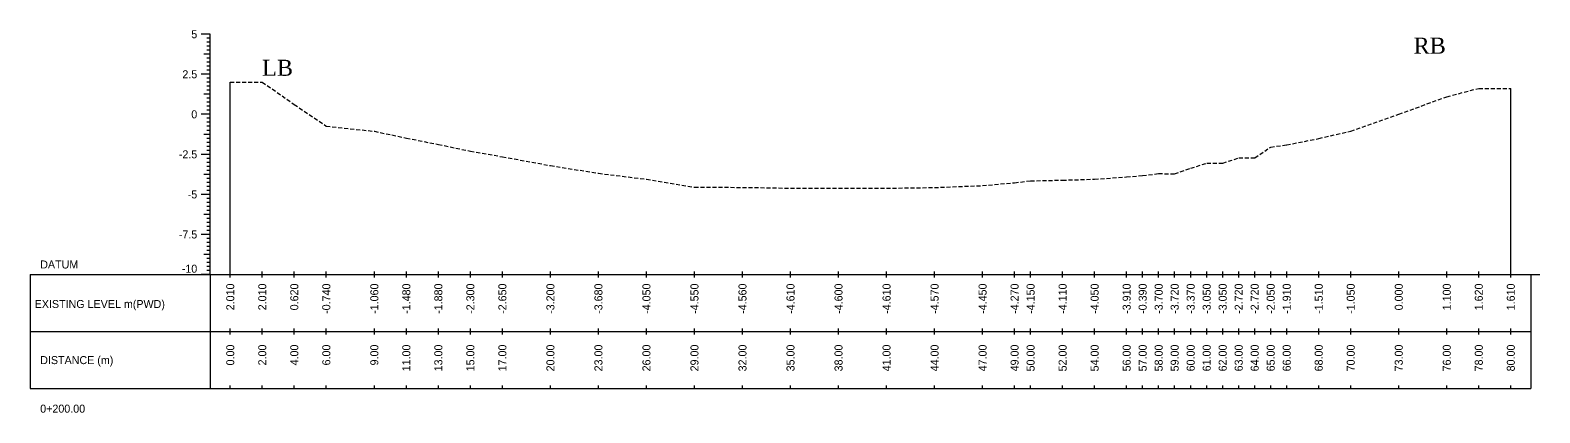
# Model space of a CAD drawing. Header units: inches. Extents: x 6579 to 9220, y -2276 to -1013.
# Drawn here: x 6905.2 to 6999.5, y -1369.5 to -1345.6 of the extents above; entities that cross this region are included whole.
import ezdxf
from ezdxf.enums import TextEntityAlignment as Align

# ---------------------------------------------------------------- set-up
doc = ezdxf.new("R2010")
doc.units = ezdxf.units.IN
doc.header["$MEASUREMENT"] = 0
doc.linetypes.add('HIDDEN', pattern=[0.375, 0.25, -0.125])
doc.layers.add('CS_Drawing', color=7, linetype='Continuous')
doc.layers.add('GL', color=3, linetype='HIDDEN')
doc.styles.add('romans', font='romans.shx')

msp = doc.modelspace()

# ---------------------------------------------------------------- linework, layer by layer
at = {"layer": 'CS_Drawing'}
for p, q in [((6916.45, -1345.894), (6915.887, -1345.894)), ((6916.45, -1345.894), (6916.056, -1345.894)), ((6916.45, -1345.894), (6916.225, -1345.894)), ((6916.45, -1346.144), (6916.225, -1346.144)), ((6916.45, -1346.394), (6916.225, -1346.394)), ((6916.45, -1346.644), (6916.225, -1346.644)), ((6916.45, -1360.894), (6916.45, -1345.894)), ((6916.45, -1347.144), (6916.056, -1347.144)), ((6916.45, -1346.894), (6916.225, -1346.894)), ((6916.45, -1347.144), (6916.225, -1347.144)), ((6916.45, -1347.394), (6916.225, -1347.394)), ((6916.45, -1347.644), (6916.225, -1347.644)), ((6916.45, -1348.394), (6915.887, -1348.394)), ((6916.45, -1348.394), (6916.056, -1348.394)), ((6916.45, -1347.894), (6916.225, -1347.894)), ((6916.45, -1348.144), (6916.225, -1348.144)), ((6916.45, -1348.394), (6916.225, -1348.394)), ((6916.45, -1348.644), (6916.225, -1348.644)), ((6916.45, -1348.894), (6916.225, -1348.894)), ((6916.45, -1349.144), (6916.225, -1349.144)), ((6916.45, -1349.394), (6916.225, -1349.394)), ((6917.7, -1360.894), (6917.7, -1348.884)), ((6997.7, -1360.894), (6997.7, -1349.284)), ((6916.45, -1349.644), (6916.056, -1349.644)), ((6916.45, -1349.644), (6916.225, -1349.644)), ((6916.45, -1349.894), (6916.225, -1349.894)), ((6916.45, -1350.144), (6916.225, -1350.144)), ((6916.45, -1350.394), (6916.225, -1350.394)), ((6916.45, -1350.894), (6915.887, -1350.894)), ((6916.45, -1350.894), (6916.056, -1350.894)), ((6916.45, -1350.644), (6916.225, -1350.644)), ((6916.45, -1350.894), (6916.225, -1350.894)), ((6916.45, -1351.144), (6916.225, -1351.144)), ((6916.45, -1351.394), (6916.225, -1351.394)), ((6916.45, -1352.144), (6916.056, -1352.144)), ((6916.45, -1351.644), (6916.225, -1351.644)), ((6916.45, -1351.894), (6916.225, -1351.894)), ((6916.45, -1352.144), (6916.225, -1352.144)), ((6916.45, -1352.394), (6916.225, -1352.394)), ((6916.45, -1352.644), (6916.225, -1352.644)), ((6916.45, -1352.894), (6916.225, -1352.894)), ((6916.45, -1353.144), (6916.225, -1353.144)), ((6916.45, -1353.394), (6915.887, -1353.394)), ((6916.45, -1353.394), (6916.056, -1353.394)), ((6916.45, -1353.394), (6916.225, -1353.394)), ((6916.45, -1353.644), (6916.225, -1353.644)), ((6916.45, -1353.894), (6916.225, -1353.894)), ((6916.45, -1354.144), (6916.225, -1354.144)), ((6916.45, -1354.644), (6916.056, -1354.644)), ((6916.45, -1354.394), (6916.225, -1354.394)), ((6916.45, -1354.644), (6916.225, -1354.644)), ((6916.45, -1354.894), (6916.225, -1354.894)), ((6916.45, -1355.144), (6916.225, -1355.144)), ((6916.45, -1355.894), (6915.887, -1355.894)), ((6916.45, -1355.894), (6916.056, -1355.894)), ((6916.45, -1355.394), (6916.225, -1355.394)), ((6916.45, -1355.644), (6916.225, -1355.644)), ((6916.45, -1355.894), (6916.225, -1355.894)), ((6916.45, -1356.144), (6916.225, -1356.144)), ((6916.45, -1357.144), (6916.056, -1357.144)), ((6916.45, -1356.394), (6916.225, -1356.394)), ((6916.45, -1356.644), (6916.225, -1356.644)), ((6916.45, -1356.894), (6916.225, -1356.894)), ((6916.45, -1357.144), (6916.225, -1357.144)), ((6916.45, -1357.394), (6916.225, -1357.394)), ((6916.45, -1357.644), (6916.225, -1357.644)), ((6916.45, -1357.894), (6916.225, -1357.894)), ((6916.45, -1358.394), (6915.887, -1358.394)), ((6916.45, -1358.394), (6916.056, -1358.394)), ((6916.45, -1358.144), (6916.225, -1358.144)), ((6916.45, -1358.394), (6916.225, -1358.394)), ((6916.45, -1358.644), (6916.225, -1358.644)), ((6916.45, -1358.894), (6916.225, -1358.894)), ((6916.45, -1359.644), (6916.056, -1359.644)), ((6916.45, -1359.144), (6916.225, -1359.144)), ((6916.45, -1359.394), (6916.225, -1359.394)), ((6916.45, -1359.644), (6916.225, -1359.644)), ((6916.45, -1359.894), (6916.225, -1359.894)), ((6905.2, -1360.894), (6916.45, -1360.894)), ((6905.2, -1360.894), (6905.2, -1368.019)), ((6916.45, -1360.894), (6915.887, -1360.894)), ((6916.45, -1360.894), (6916.056, -1360.894)), ((6916.45, -1360.144), (6916.225, -1360.144)), ((6916.45, -1360.394), (6916.225, -1360.394)), ((6916.45, -1360.644), (6916.225, -1360.644)), ((6916.45, -1360.894), (6916.225, -1360.894)), ((6916.45, -1360.894), (6998.95, -1360.894)), ((6916.45, -1360.894), (6916.45, -1368.019)), ((6917.7, -1361.082), (6917.7, -1360.707)), ((6919.7, -1361.082), (6919.7, -1360.707)), ((6921.7, -1361.082), (6921.7, -1360.707)), ((6923.7, -1361.082), (6923.7, -1360.707)), ((6926.7, -1361.082), (6926.7, -1360.707)), ((6928.7, -1361.082), (6928.7, -1360.707)), ((6930.7, -1361.082), (6930.7, -1360.707)), ((6932.7, -1361.082), (6932.7, -1360.707)), ((6934.7, -1361.082), (6934.7, -1360.707)), ((6937.7, -1361.082), (6937.7, -1360.707)), ((6940.7, -1361.082), (6940.7, -1360.707)), ((6943.7, -1361.082), (6943.7, -1360.707)), ((6946.7, -1361.082), (6946.7, -1360.707)), ((6949.7, -1361.082), (6949.7, -1360.707)), ((6952.7, -1361.082), (6952.7, -1360.707)), ((6955.7, -1361.082), (6955.7, -1360.707)), ((6958.7, -1361.082), (6958.7, -1360.707)), ((6961.7, -1361.082), (6961.7, -1360.707)), ((6964.7, -1361.082), (6964.7, -1360.707)), ((6966.7, -1361.082), (6966.7, -1360.707)), ((6967.7, -1361.082), (6967.7, -1360.707)), ((6969.7, -1361.082), (6969.7, -1360.707)), ((6971.7, -1361.082), (6971.7, -1360.707)), ((6973.7, -1361.082), (6973.7, -1360.707)), ((6974.7, -1361.082), (6974.7, -1360.707)), ((6975.7, -1361.082), (6975.7, -1360.707)), ((6976.7, -1361.082), (6976.7, -1360.707)), ((6977.7, -1361.082), (6977.7, -1360.707)), ((6978.7, -1361.082), (6978.7, -1360.707)), ((6979.7, -1361.082), (6979.7, -1360.707)), ((6980.7, -1361.082), (6980.7, -1360.707)), ((6981.7, -1361.082), (6981.7, -1360.707)), ((6982.7, -1361.082), (6982.7, -1360.707)), ((6983.7, -1361.082), (6983.7, -1360.707)), ((6985.7, -1361.082), (6985.7, -1360.707)), ((6987.7, -1361.082), (6987.7, -1360.707)), ((6990.7, -1361.082), (6990.7, -1360.707)), ((6993.7, -1361.082), (6993.7, -1360.707)), ((6995.7, -1361.082), (6995.7, -1360.707)), ((6997.7, -1361.082), (6997.7, -1360.707)), ((6998.95, -1360.894), (6999.512, -1360.894)), ((6998.95, -1360.894), (6999.343, -1360.894)), ((6998.95, -1360.894), (6999.175, -1360.894)), ((6998.95, -1360.894), (6998.95, -1368.019)), ((6905.2, -1364.457), (6916.45, -1364.457)), ((6916.45, -1364.457), (6998.95, -1364.457)), ((6916.45, -1364.457), (6998.95, -1364.457)), ((6917.7, -1364.644), (6917.7, -1364.269)), ((6919.7, -1364.644), (6919.7, -1364.269)), ((6921.7, -1364.644), (6921.7, -1364.269)), ((6923.7, -1364.644), (6923.7, -1364.269)), ((6926.7, -1364.644), (6926.7, -1364.269)), ((6928.7, -1364.644), (6928.7, -1364.269)), ((6930.7, -1364.644), (6930.7, -1364.269)), ((6932.7, -1364.644), (6932.7, -1364.269)), ((6934.7, -1364.644), (6934.7, -1364.269)), ((6937.7, -1364.644), (6937.7, -1364.269)), ((6940.7, -1364.644), (6940.7, -1364.269)), ((6943.7, -1364.644), (6943.7, -1364.269)), ((6946.7, -1364.644), (6946.7, -1364.269)), ((6949.7, -1364.644), (6949.7, -1364.269)), ((6952.7, -1364.644), (6952.7, -1364.269)), ((6955.7, -1364.644), (6955.7, -1364.269)), ((6958.7, -1364.644), (6958.7, -1364.269)), ((6961.7, -1364.644), (6961.7, -1364.269)), ((6964.7, -1364.644), (6964.7, -1364.269)), ((6966.7, -1364.644), (6966.7, -1364.269)), ((6967.7, -1364.644), (6967.7, -1364.269)), ((6969.7, -1364.644), (6969.7, -1364.269)), ((6971.7, -1364.644), (6971.7, -1364.269)), ((6973.7, -1364.644), (6973.7, -1364.269)), ((6974.7, -1364.644), (6974.7, -1364.269)), ((6975.7, -1364.644), (6975.7, -1364.269)), ((6976.7, -1364.644), (6976.7, -1364.269)), ((6977.7, -1364.644), (6977.7, -1364.269)), ((6978.7, -1364.644), (6978.7, -1364.269)), ((6979.7, -1364.644), (6979.7, -1364.269)), ((6980.7, -1364.644), (6980.7, -1364.269)), ((6981.7, -1364.644), (6981.7, -1364.269)), ((6982.7, -1364.644), (6982.7, -1364.269)), ((6983.7, -1364.644), (6983.7, -1364.269)), ((6985.7, -1364.644), (6985.7, -1364.269)), ((6987.7, -1364.644), (6987.7, -1364.269)), ((6990.7, -1364.644), (6990.7, -1364.269)), ((6993.7, -1364.644), (6993.7, -1364.269)), ((6995.7, -1364.644), (6995.7, -1364.269)), ((6997.7, -1364.644), (6997.7, -1364.269)), ((6905.2, -1368.019), (6916.45, -1368.019)), ((6916.45, -1368.019), (6998.95, -1368.019)), ((6917.7, -1368.019), (6917.7, -1367.832)), ((6919.7, -1368.019), (6919.7, -1367.832)), ((6921.7, -1368.019), (6921.7, -1367.832)), ((6923.7, -1368.019), (6923.7, -1367.832)), ((6926.7, -1368.019), (6926.7, -1367.832)), ((6928.7, -1368.019), (6928.7, -1367.832)), ((6930.7, -1368.019), (6930.7, -1367.832)), ((6932.7, -1368.019), (6932.7, -1367.832)), ((6934.7, -1368.019), (6934.7, -1367.832)), ((6937.7, -1368.019), (6937.7, -1367.832)), ((6940.7, -1368.019), (6940.7, -1367.832)), ((6943.7, -1368.019), (6943.7, -1367.832)), ((6946.7, -1368.019), (6946.7, -1367.832)), ((6949.7, -1368.019), (6949.7, -1367.832)), ((6952.7, -1368.019), (6952.7, -1367.832)), ((6955.7, -1368.019), (6955.7, -1367.832)), ((6958.7, -1368.019), (6958.7, -1367.832)), ((6961.7, -1368.019), (6961.7, -1367.832)), ((6964.7, -1368.019), (6964.7, -1367.832)), ((6966.7, -1368.019), (6966.7, -1367.832)), ((6967.7, -1368.019), (6967.7, -1367.832)), ((6969.7, -1368.019), (6969.7, -1367.832)), ((6971.7, -1368.019), (6971.7, -1367.832)), ((6973.7, -1368.019), (6973.7, -1367.832)), ((6974.7, -1368.019), (6974.7, -1367.832)), ((6975.7, -1368.019), (6975.7, -1367.832)), ((6976.7, -1368.019), (6976.7, -1367.832)), ((6977.7, -1368.019), (6977.7, -1367.832)), ((6978.7, -1368.019), (6978.7, -1367.832)), ((6979.7, -1368.019), (6979.7, -1367.832)), ((6980.7, -1368.019), (6980.7, -1367.832)), ((6981.7, -1368.019), (6981.7, -1367.832)), ((6982.7, -1368.019), (6982.7, -1367.832)), ((6983.7, -1368.019), (6983.7, -1367.832)), ((6985.7, -1368.019), (6985.7, -1367.832)), ((6987.7, -1368.019), (6987.7, -1367.832)), ((6990.7, -1368.019), (6990.7, -1367.832)), ((6993.7, -1368.019), (6993.7, -1367.832)), ((6995.7, -1368.019), (6995.7, -1367.832)), ((6997.7, -1368.019), (6997.7, -1367.832))]:
    msp.add_line(p, q, dxfattribs=at)
at = {"layer": 'GL'}
msp.add_lwpolyline([(6917.7, -1348.884), (6919.7, -1348.884), (6921.7, -1350.274), (6923.7, -1351.634), (6926.7, -1351.954), (6928.7, -1352.374), (6930.7, -1352.774), (6932.7, -1353.194), (6934.7, -1353.544), (6937.7, -1354.094), (6940.7, -1354.574), (6943.7, -1354.944), (6946.7, -1355.444), (6949.7, -1355.454), (6952.7, -1355.504), (6955.7, -1355.494), (6958.7, -1355.504), (6961.7, -1355.464), (6964.7, -1355.344), (6966.7, -1355.164), (6967.7, -1355.044), (6969.7, -1355.004), (6971.7, -1354.944), (6973.7, -1354.804), (6974.7, -1354.72), (6975.7, -1354.594), (6976.7, -1354.614), (6977.7, -1354.264), (6978.7, -1353.944), (6979.7, -1353.944), (6980.7, -1353.614), (6981.7, -1353.614), (6982.7, -1352.944), (6983.7, -1352.804), (6985.7, -1352.404), (6987.7, -1351.944), (6990.7, -1350.894), (6993.7, -1349.794), (6995.7, -1349.274), (6997.7, -1349.284)], dxfattribs=at)

# ---------------------------------------------------------------- texts
at = {"char_height": 1, "width": 263.40586, "attachment_point": 1, "style": 'romans'}
for s, insert in [('{\\fTimes New Roman|b0|i0|c0|p18;RB}', (6991.626, -1346.107)), ('{\\fTimes New Roman|b0|i0|c0|p18;LB}', (6919.688, -1347.49))]:
    msp.add_mtext(s, dxfattribs=dict(at, insert=insert))
at = {"layer": 'CS_Drawing'}
for s, p in [('5', (6915.637, -1345.894)), ('2.5', (6915.637, -1348.394)), ('0', (6915.637, -1350.894)), ('-2.5', (6915.637, -1353.394)), ('-5', (6915.637, -1355.894)), ('-7.5', (6915.637, -1358.394))]:
    msp.add_text(s, height=0.5, dxfattribs=at).set_placement(p, align=Align.MIDDLE_RIGHT)
for s, p in [('DATUM', (6905.825, -1360.269)), ('EXISTING LEVEL m(PWD)', (6905.48, -1362.737)), ('DISTANCE (m)', (6905.825, -1366.238)), ('0+200.00', (6905.825, -1369.269))]:
    msp.add_text(s, height=0.5, dxfattribs=at).set_placement(p, align=Align.MIDDLE_LEFT)
msp.add_text('-10', height=0.5, dxfattribs=at).set_placement((6915.637, -1360.782), align=Align.RIGHT)
for s, p in [('2.010', (6917.7, -1361.457)), ('2.010', (6919.7, -1361.457)), ('0.620', (6921.7, -1361.457)), ('-0.740', (6923.7, -1361.457)), ('-1.060', (6926.7, -1361.457)), ('-1.480', (6928.7, -1361.457)), ('-1.880', (6930.7, -1361.457)), ('-2.300', (6932.7, -1361.457)), ('-2.650', (6934.7, -1361.457)), ('-3.200', (6937.7, -1361.457)), ('-3.680', (6940.7, -1361.457)), ('-4.050', (6943.7, -1361.457)), ('-4.550', (6946.7, -1361.457)), ('-4.560', (6949.7, -1361.457)), ('-4.610', (6952.7, -1361.457)), ('-4.600', (6955.7, -1361.457)), ('-4.610', (6958.7, -1361.457)), ('-4.570', (6961.7, -1361.457)), ('-4.450', (6964.7, -1361.457)), ('-4.270', (6966.7, -1361.457)), ('-4.150', (6967.7, -1361.457)), ('-4.110', (6969.7, -1361.457)), ('-4.050', (6971.7, -1361.457)), ('-3.910', (6973.7, -1361.457)), ('-0.390', (6974.7, -1361.457)), ('-3.700', (6975.7, -1361.457)), ('-3.720', (6976.7, -1361.457)), ('-3.370', (6977.7, -1361.457)), ('-3.050', (6978.7, -1361.457)), ('-3.050', (6979.7, -1361.457)), ('-2.720', (6980.7, -1361.457)), ('-2.720', (6981.7, -1361.457)), ('-2.050', (6982.7, -1361.457)), ('-1.910', (6983.7, -1361.457)), ('-1.510', (6985.7, -1361.457)), ('-1.050', (6987.7, -1361.457)), ('0.000', (6990.7, -1361.457)), ('1.100', (6993.7, -1361.457)), ('1.620', (6995.7, -1361.457)), ('1.610', (6997.7, -1361.457)), ('0.00', (6917.7, -1365.269)), ('2.00', (6919.7, -1365.269)), ('4.00', (6921.7, -1365.269)), ('6.00', (6923.7, -1365.269)), ('9.00', (6926.7, -1365.269)), ('11.00', (6928.7, -1365.269)), ('13.00', (6930.7, -1365.269)), ('15.00', (6932.7, -1365.269)), ('17.00', (6934.7, -1365.269)), ('20.00', (6937.7, -1365.269)), ('23.00', (6940.7, -1365.269)), ('26.00', (6943.7, -1365.269)), ('29.00', (6946.7, -1365.269)), ('32.00', (6949.7, -1365.269)), ('35.00', (6952.7, -1365.269)), ('38.00', (6955.7, -1365.269)), ('41.00', (6958.7, -1365.269)), ('44.00', (6961.7, -1365.269)), ('47.00', (6964.7, -1365.269)), ('49.00', (6966.7, -1365.269)), ('50.00', (6967.7, -1365.269)), ('52.00', (6969.7, -1365.269)), ('54.00', (6971.7, -1365.269)), ('56.00', (6973.7, -1365.269)), ('57.00', (6974.7, -1365.269)), ('58.00', (6975.7, -1365.269)), ('59.00', (6976.7, -1365.269)), ('60.00', (6977.7, -1365.269)), ('61.00', (6978.7, -1365.269)), ('62.00', (6979.7, -1365.269)), ('63.00', (6980.7, -1365.269)), ('64.00', (6981.7, -1365.269)), ('65.00', (6982.7, -1365.269)), ('66.00', (6983.7, -1365.269)), ('68.00', (6985.7, -1365.269)), ('70.00', (6987.7, -1365.269)), ('73.00', (6990.7, -1365.269)), ('76.00', (6993.7, -1365.269)), ('78.00', (6995.7, -1365.269)), ('80.00', (6997.7, -1365.269))]:
    msp.add_text(s, height=0.5, rotation=90, dxfattribs=at).set_placement(p, align=Align.MIDDLE_RIGHT)

doc.saveas('drawing.dxf')
